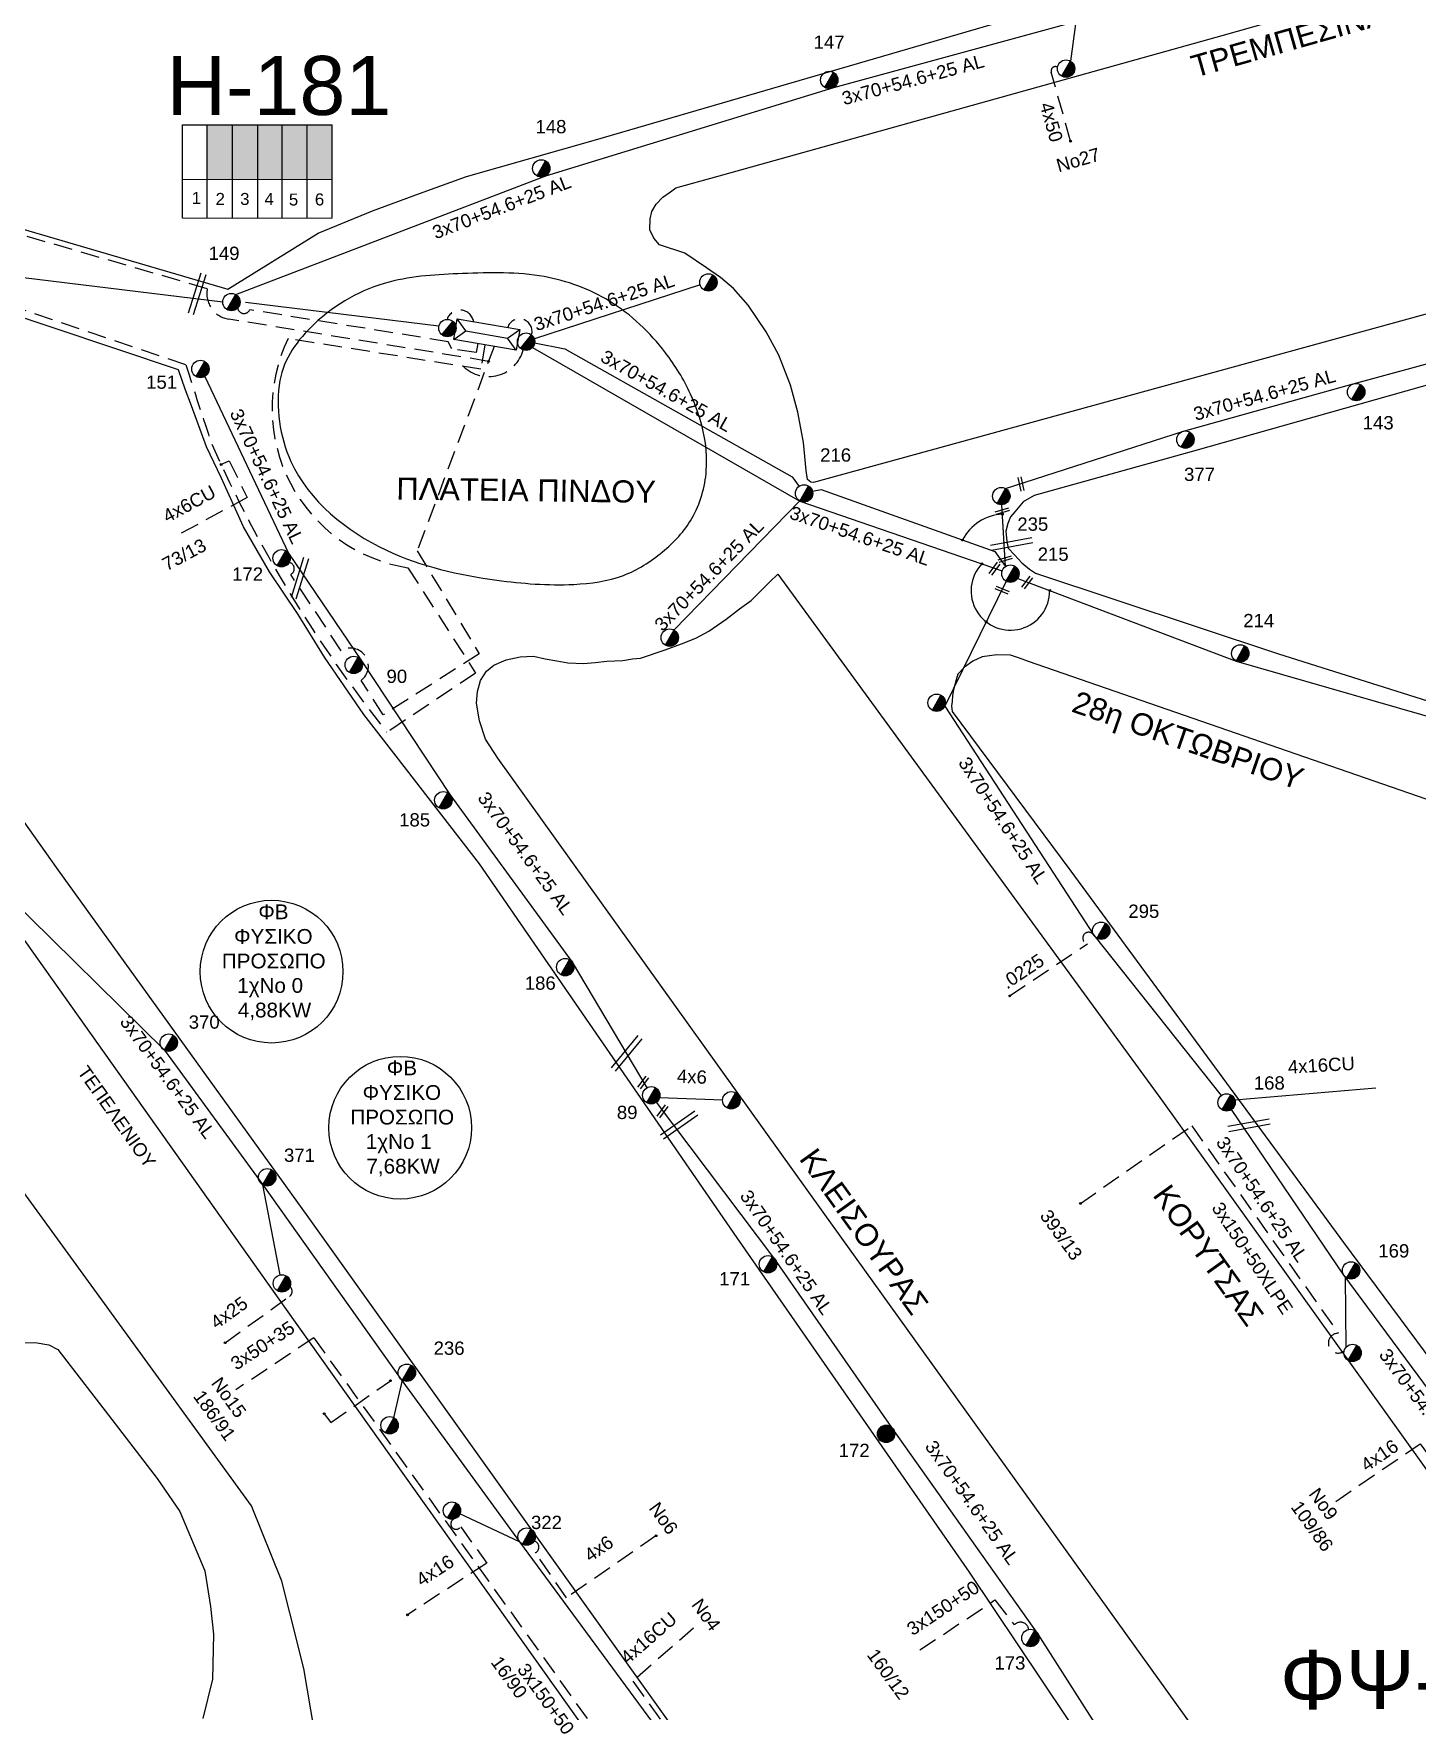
# Model space of a CAD drawing. Header units: millimetres. Extents: x 1421 to 11257, y 848 to 1896.
# Drawn here: x 9433.7 to 9621.2, y 1341.1 to 1568.5 of the extents above; entities that cross this region are included whole.
import ezdxf
from ezdxf.enums import TextEntityAlignment as Align

# ---------------------------------------------------------------- set-up
doc = ezdxf.new("R2010")
doc.units = ezdxf.units.MM
doc.linetypes.add('DASHED', pattern=[19.05, 12.7, -6.35])
for name, color, linetype, lineweight in [('.0225', 7, 'DASHED', 30), ('.15AL', 7, 'DASHED', 30), ('3x150+50 XLPE', 7, 'SYN_LINE', 30), ('3x70+54.6+25 AL', 7, 'SYN_LINE', 30), ('4x16', 7, 'Continuous', 30), ('4x16CU', 7, 'Continuous', 30), ('4x25', 7, 'Continuous', 30), ('4x50', 7, 'Continuous', 30), ('4x6', 7, 'SYN_LINE', 30), ('Pillar Υποσταθμού', 7, 'SYN_LINE', 30), ('Άγνωστα', 7, 'Continuous', 30), ('Καλώδια ΧΤ   3x150AL+50CU', 7, 'DASHED', 30)]:
    doc.layers.add(name, color=color, linetype=linetype, lineweight=lineweight)
for name, color, linetype in [('3x50+35CU', 7, 'Continuous'), ('TEXT ΚΑΛΩΔΙΩΝ', 7, 'Continuous'), ('Μηχανική τομή', 7, 'Continuous'), ('ΝΕΚΡΟ', 7, 'DASHED'), ('Στύλος Ξύλινος', 7, 'Continuous'), ('Στύλος Ξύλινος @ 1', 7, 'Continuous'), ('Στύλος ΦΜ', 7, 'Continuous'), ('Στύλος ΦΜ @ 1', 7, 'Continuous'), ('Συνδέσεις', 7, 'Continuous'), ('Τομή', 7, 'Continuous'), ('Υποσταθμός εναέριος 2 στύλων', 7, 'Continuous'), ('Υποσταθμός πόλεως', 7, 'Continuous'), ('Υπόβαθρο ΔΕΗ', 7, 'Continuous')]:
    doc.layers.add(name, color=color, linetype=linetype)
doc.styles.add('arial', font='ARIAL.TTF', dxfattribs={"height": 3})
doc.styles.get("Standard").update_dxf_attribs({"font": 'ARIAL.TTF', "height": 1.8})
doc.linetypes.add('SYN_LINE', pattern='A,0.5,-0.0001,["/\\/\\/\\/",Standard,S=0.1,R=0,X=0,Y=-0.05],-0.25', length=0.7501)

# ---------------------------------------------------------------- blocks, each defined once
blk = doc.blocks.new('ΥΠΑΡΧΩΝ ΤΣΙΜΕΝΤΕΝΙΟΣ ΣΤΥΛΟΣ')
at = {"layer": 'Στύλος ΦΜ'}
blk.add_hatch(color=7, dxfattribs=at).paths.add_polyline_path([(-1.29, -2.28, 0.574793), (2.62, 0, 0.268822), (1.3, 2.27)])
at = {"layer": 'Στύλος ΦΜ', "color": 7}
blk.add_line((-1.29, -2.28), (1.3, 2.27), dxfattribs=at)
blk.add_circle((0, 0), 2.62, dxfattribs=at)
at = {"layer": 'Στύλος ΦΜ', "flags": 4}
for tag, p in [('ΑΡΙΘΜΟΣ', (-4.68, 8.05)), ('ΤΥΠΟΣ', (-4.91, 3.03))]:
    blk.add_attdef(tag, p, '', height=4, dxfattribs=at)
blk = doc.blocks.new('ΥΠΑΡΧΩΝ ΞΥΛΙΝΟΣ ΣΤΥΛΟΣ')
at = {"layer": 'Στύλος Ξύλινος'}
h = blk.add_hatch(color=7, dxfattribs=at)
h.paths.add_polyline_path([(-2.62, 0, 0.270008), (-1.29, -2.28), (1.3, 2.27, 0.576266)])
h.paths.add_polyline_path([(-1.29, -2.28, 0.574793), (2.62, 0, 0.268822), (1.3, 2.27)])
at = {"layer": 'Στύλος Ξύλινος', "color": 7}
blk.add_line((-1.29, -2.28), (1.3, 2.27), dxfattribs=at)
blk.add_circle((0, 0), 2.62, dxfattribs=at)
at = {"layer": 'Στύλος Ξύλινος', "color": 1, "flags": 4}
for tag, p in [('ΑΡΙΘΜΟΣ', (-4.91, 8.6)), ('ΤΥΠΟΣ', (-4.85, 3.39))]:
    blk.add_attdef(tag, p, '', height=4, dxfattribs=at)
blk = doc.blocks.new('ΥΠΟΣΤΑΘΜΟΣ ΕΝΑΕΡΙΟΣ ΕΠΙ 2 ΣΤΥΛΩΝ')
at = {"layer": 'Υποσταθμός εναέριος 2 στύλων', "linetype": 'Continuous'}
for points in [[(-11.97, -2.11, 0.574793), (-8.45, -0.07, 0.268822), (-9.64, 1.98)], [(9.68, -2.15, 0.574793), (13.19, -0.1, 0.268822), (12.01, 1.95)]]:
    blk.add_hatch(color=256, dxfattribs=at).paths.add_polyline_path(points)
for p, q in [((-11.97, -2.11), (-9.64, 1.98)), ((9.68, -2.15), (12.01, 1.95))]:
    blk.add_line(p, q, dxfattribs=at)
for centre in [(-10.81, -0.07), (10.84, -0.1)]:
    blk.add_circle(centre, 2.36, dxfattribs=at)
at = {"layer": 'Υποσταθμός πόλεως', "linetype": 'Continuous', "ltscale": 40}
blk.add_lwpolyline([(-8.57, 2.82), (8.57, 2.82), (8.57, -2.82), (-8.57, -2.82)], close=True, dxfattribs=at)
for points in [[(-5.75, 0), (-8.57, 2.82)], [(-8.57, -2.82), (-5.75, 0)], [(-5.75, 0), (5.75, 0)], [(5.75, 0), (8.57, 2.82)], [(8.57, -2.82), (5.75, 0)]]:
    blk.add_lwpolyline(points, dxfattribs=at)
at = {"layer": 'Υποσταθμός εναέριος 2 στύλων', "ltscale": 40, "flags": 1}
for tag, p in [('ΜΕΤΑΣΧΗΜΑΤΙΣΜΟΣ', (14.09, 2.51)), ('ΙΣΧΥΣ', (14.07, -0.28)), ('ΑΡΙΘΜΟΣ', (14.19, -3))]:
    blk.add_attdef(tag, p, '', height=1.8, dxfattribs=at)
blk = doc.blocks.new('ΤΟΜΗ')
at = {"layer": 'Τομή', "ltscale": 40}
for p, q in [((11.33, -0.65), (-11.4, -0.65)), ((11.33, -3.42), (-11.4, -3.42))]:
    blk.add_line(p, q, dxfattribs=at)
blk = doc.blocks.new('_ΣΥΝΔΕΣΗ')
at = {"layer": 'Συνδέσεις', "linetype": 'SYN_LINE', "ltscale": 40}
blk.add_hatch(color=256, dxfattribs=at).paths.add_polyline_path([(0.5, -0.01, 1), (-0.5, -0.01, 1)])
at = {"layer": 'Συνδέσεις'}
blk.add_circle((0, -0.01), 0.5, dxfattribs=at)
blk = doc.blocks.new('ΜΗΧΑΝΙΚΗ ΤΟΜΗ')
at = {"layer": 'Μηχανική τομή', "ltscale": 40}
for p, q in [((-3.79, 1.21), (3.79, 1.21)), ((3.79, -0.34), (-3.79, -0.34))]:
    blk.add_line(p, q, dxfattribs=at)

msp = doc.modelspace()

# ---------------------------------------------------------------- hatches: boundary and pattern name
at = {"layer": 'Pillar Υποσταθμού', "linetype": 'Continuous', "lineweight": -3, "ltscale": 0.2}
h = msp.add_hatch(color=5, dxfattribs=at)
h.dxf.hatch_style = 1
h.paths.add_polyline_path([(9460.61, 1556.12), (9457.17, 1556.12), (9457.17, 1548.76), (9460.61, 1548.76)])
h = msp.add_hatch(color=27, dxfattribs=at)
h.dxf.hatch_style = 1
h.paths.add_polyline_path([(9464.05, 1556.12), (9460.61, 1556.12), (9460.61, 1548.76), (9464.05, 1548.75)])
h = msp.add_hatch(color=2, dxfattribs=at)
h.dxf.hatch_style = 1
h.paths.add_polyline_path([(9467.35, 1548.75), (9467.35, 1556.12), (9464.05, 1556.12), (9464.05, 1548.75)])
h = msp.add_hatch(color=151, dxfattribs=at)
h.dxf.hatch_style = 1
h.paths.add_polyline_path([(9470.73, 1548.75), (9470.73, 1556.12), (9467.44, 1556.12), (9467.44, 1548.75)])
h = msp.add_hatch(color=6, dxfattribs=at)
h.dxf.hatch_style = 1
h.paths.add_polyline_path([(9474.13, 1548.74), (9474.13, 1556.11), (9470.83, 1556.12), (9470.83, 1548.75)])

# ---------------------------------------------------------------- linework, layer by layer
at = {"layer": '.0225', "color": 5, "linetype": 'DASHED', "lineweight": -3, "ltscale": 0.2}
msp.add_lwpolyline([(9565.92, 1438.1), (9576.46, 1445.16, -1.547373), (9577.31, 1446.33, 24.231019)], format="xyb", dxfattribs=at)
at = {"layer": '.15AL', "color": 85, "linetype": 'DASHED', "lineweight": -3, "ltscale": 0.2}
msp.add_lwpolyline([(9514.86, 1345.25), (9522.89, 1334.15)], dxfattribs=at)
at = {"lineweight": -3, "ltscale": 0.2}
for centre in [(9465.92, 1441.39), (9483.34, 1420.24)]:
    msp.add_circle(centre, 9.67, dxfattribs=at)
at = {"layer": '3x150+50 XLPE', "color": 2, "linetype": 'DASHED', "lineweight": -3, "ltscale": 0.2}
msp.add_lwpolyline([(9493.84, 1526.5), (9493.63, 1525.27), (9490.33, 1525.78), (9489.86, 1526.75), (9462.97, 1531.07, -0.74175), (9461.32, 1531.31, 213.92693)], format="xyb", dxfattribs=at)
at = {"layer": '3x150+50 XLPE', "color": 151, "linetype": 'DASHED', "lineweight": -3, "ltscale": 0.2}
msp.add_lwpolyline([(9496.08, 1526.12), (9485.64, 1498.42), (9494.06, 1484.45), (9481.05, 1476.19), (9478.07, 1480.86, 0.947522), (9475.36, 1484.88), (9468.51, 1495.21, 0.714322), (9468.3, 1496.85, 29.453259)], format="xyb", dxfattribs=at)
at = {"layer": '3x150+50 XLPE', "color": 27, "linetype": 'DASHED', "lineweight": -3, "ltscale": 0.2}
msp.add_lwpolyline([(9491.92, 1523.39, 0.573837), (9500.01, 1525.65, -2.490439)], format="xyb", dxfattribs=at)
msp.add_lwpolyline([(9459.06, 1510.1), (9460.18, 1510.61), (9462.61, 1505.63)], dxfattribs=at)
at = {"layer": '3x150+50 XLPE', "color": 206, "linetype": 'DASHED', "lineweight": -3, "ltscale": 0.2}
msp.add_lwpolyline([(9575.5, 1409.99), (9590.6, 1420.51), (9610.46, 1392.39, 1.379283), (9611.22, 1389.96, 2.557748)], format="xyb", dxfattribs=at)
at = {"layer": '3x150+50 XLPE', "color": 85, "linetype": 'DASHED', "lineweight": -3, "ltscale": 0.2}
msp.add_lwpolyline([(9471.65, 1391.76), (9516.36, 1329.5), (9522.4, 1333.97, -0.855025), (9523.73, 1332.66, -1.538523)], format="xyb", dxfattribs=at)
at = {"layer": '3x150+50 XLPE', "color": 1, "linetype": 'DASHED', "lineweight": -3, "ltscale": 0.2}
for points in [[(9490.63, 1367.22, 1.354734), (9491.54, 1366.17), (9495.06, 1361.25), (9484.35, 1354.23)], [(9505.89, 1356.56), (9501.63, 1362.64, 0.709388), (9501.5, 1364.24)], [(9553.77, 1349.48), (9563.92, 1356.25), (9566.54, 1352.86, -0.645295), (9568.5, 1352.25, 46.920392)]]:
    msp.add_lwpolyline(points, format="xyb", dxfattribs=at)
at = {"layer": '3x50+35CU', "color": 85, "linetype": 'DASHED', "lineweight": -3, "ltscale": 0.2}
msp.add_lwpolyline([(9471.65, 1391.76), (9461.07, 1384.74)], dxfattribs=at)
at = {"layer": '3x70+54.6+25 AL', "color": 2, "linetype": 'SYN_LINE', "lineweight": -3, "ltscale": 15}
msp.add_lwpolyline([(9461.06, 1533.14), (9503.07, 1549.21), (9542.09, 1561.21), (9574.88, 1570.13), (9610.32, 1580.53), (9643.44, 1584.86), (9686.27, 1596.22)], dxfattribs=at)
at = {"layer": '3x70+54.6+25 AL', "color": 2, "linetype": 'SYN_LINE', "lineweight": -3, "ltscale": 5}
msp.add_lwpolyline([(9574.88, 1570.13), (9574.15, 1564.77)], dxfattribs=at)
at = {"layer": '3x70+54.6+25 AL', "color": 27, "linetype": 'SYN_LINE', "lineweight": -3, "ltscale": 15}
for points in [[(9356.83, 1557.72), (9394.62, 1546.47), (9424.48, 1536.39), (9459.29, 1532.15)], [(9565.37, 1506.85), (9589.49, 1514.63), (9612.46, 1521.04), (9641.04, 1528.83), (9672.28, 1537.51), (9703.11, 1546.84), (9745.04, 1558.39)], [(9501.56, 1526.59), (9505.65, 1525.77), (9536.43, 1508.45), (9537.38, 1507.14)], [(9539.2, 1506.51), (9540.4, 1506.72), (9563.89, 1498.32), (9565.35, 1496.27)]]:
    msp.add_lwpolyline(points, dxfattribs=at)
at = {"layer": '3x70+54.6+25 AL', "color": 5, "linetype": 'SYN_LINE', "lineweight": -3, "ltscale": 15}
for points in [[(9523.98, 1534.45), (9501.52, 1527.12)], [(9501.28, 1525.98), (9537.49, 1505.16), (9564.92, 1495.7)], [(9520.44, 1487.67), (9537.48, 1505.17)], [(9565.45, 1494.29), (9557.12, 1477.38), (9577.31, 1446.33), (9594.58, 1424.59)], [(9567.02, 1494.68), (9596.59, 1483.48), (9628, 1474.44)]]:
    msp.add_lwpolyline(points, dxfattribs=at)
at = {"layer": '3x70+54.6+25 AL', "color": 6, "lineweight": -3, "ltscale": 15}
msp.add_lwpolyline([(9488.58, 1528.84), (9462.4, 1532.07)], dxfattribs=at)
at = {"layer": '3x70+54.6+25 AL', "color": 151, "linetype": 'SYN_LINE', "lineweight": -3, "ltscale": 15}
msp.add_lwpolyline([(9456.86, 1522.03), (9468.23, 1498.09), (9478.08, 1483.52), (9490.06, 1465.41), (9506.66, 1442.67), (9516.76, 1425.65)], dxfattribs=at)
at = {"layer": '3x70+54.6+25 AL', "color": 27, "linetype": 'SYN_LINE', "lineweight": -3, "ltscale": 10}
msp.add_lwpolyline([(9565.35, 1496.27), (9564.86, 1504.65)], dxfattribs=at)
at = {"layer": '3x70+54.6+25 AL', "color": 1, "lineweight": -3, "ltscale": 15}
for points in [[(9430.15, 1451.71), (9451.41, 1430.75), (9464.74, 1412.5), (9483.34, 1386.29), (9499.53, 1364.15), (9522.83, 1332.45)], [(9467.09, 1400.31), (9464.74, 1412.5)]]:
    msp.add_lwpolyline(points, dxfattribs=at)
at = {"layer": '3x70+54.6+25 AL', "color": 1, "linetype": 'SYN_LINE', "lineweight": -3, "ltscale": 15}
msp.add_lwpolyline([(9579.42, 1336.52), (9569.79, 1351.63), (9550.29, 1379.15), (9534.12, 1402.45), (9518.07, 1423.7)], dxfattribs=at)
at = {"layer": '3x70+54.6+25 AL', "color": 206, "linetype": 'SYN_LINE', "lineweight": -3, "ltscale": 15}
msp.add_lwpolyline([(9658.67, 1325.71), (9652.55, 1344.28), (9632.22, 1371.92), (9611.11, 1400.42), (9595.98, 1422.69)], dxfattribs=at)
at = {"layer": '3x70+54.6+25 AL', "color": 206, "linetype": 'SYN_LINE', "lineweight": -3, "ltscale": 9}
msp.add_lwpolyline([(9611.4, 1400.02), (9611.46, 1390.47)], dxfattribs=at)
at = {"layer": '3x70+54.6+25 AL', "color": 1, "linetype": 'SYN_LINE', "lineweight": -3, "ltscale": 5}
msp.add_lwpolyline([(9482.5, 1380.94), (9483.66, 1386.02)], dxfattribs=at)
at = {"layer": '3x70+54.6+25 AL', "color": 1, "linetype": 'SYN_LINE', "lineweight": -3, "ltscale": 8}
msp.add_lwpolyline([(9499.53, 1364.15), (9491.44, 1367.91)], dxfattribs=at)
at = {"layer": '3x70+54.6+25 AL', "color": 6, "linetype": 'DASHED', "lineweight": -3, "ltscale": 0.2}
msp.add_arc((9491.45, 1529.17), 1.86, 8.6517, 161.0753, dxfattribs=at)
at = {"layer": '3x70+54.6+25 AL', "color": 5, "linetype": 'DASHED', "lineweight": -3, "ltscale": 0.2}
msp.add_arc((9499.51, 1528.14), 1.7, 344.0876, 161.8199, dxfattribs=at)
at = {"layer": '4x16', "color": 27, "linetype": 'DASHED', "lineweight": -3, "ltscale": 0.2}
msp.add_lwpolyline([(9462.61, 1505.63), (9452.77, 1500.29)], dxfattribs=at)
at = {"layer": '4x16', "color": 5, "linetype": 'SYN_LINE', "lineweight": -3, "ltscale": 15}
msp.add_lwpolyline([(9596.43, 1424.04), (9615.53, 1425.64)], dxfattribs=at)
at = {"layer": '4x16', "color": 206, "linetype": 'DASHED', "lineweight": -3, "ltscale": 0.2}
msp.add_lwpolyline([(9610.11, 1369.61), (9621.53, 1377.43), (9624.26, 1373.62, -1.243597), (9625.71, 1372.87, 6.484801)], format="xyb", dxfattribs=at)
at = {"layer": '4x16CU', "color": 85, "linetype": 'DASHED', "lineweight": -3, "ltscale": 0.2}
msp.add_lwpolyline([(9523.09, 1352.44), (9514.86, 1345.25)], dxfattribs=at)
at = {"layer": '4x25', "color": 1, "linetype": 'DASHED', "lineweight": -3, "ltscale": 0.2}
msp.add_lwpolyline([(9459.61, 1391.11), (9468.34, 1397.38, 0.484021), (9468.41, 1398.72, 2.195292)], format="xyb", dxfattribs=at)
at = {"layer": '4x50', "color": 2, "linetype": 'DASHED', "lineweight": -3, "ltscale": 0.2}
msp.add_lwpolyline([(9574.18, 1553.91), (9571.55, 1563.27, -0.66191), (9572.4, 1563.96, 0.251754)], format="xyb", dxfattribs=at)
at = {"layer": '4x6', "color": 151, "linetype": 'SYN_LINE', "lineweight": -3, "ltscale": 11}
msp.add_lwpolyline([(9518.49, 1424.32), (9527.04, 1424)], dxfattribs=at)
at = {"layer": '4x6', "color": 1, "linetype": 'DASHED', "lineweight": -3, "ltscale": 0.2}
msp.add_lwpolyline([(9518, 1364.95), (9505.89, 1356.56)], dxfattribs=at)
at = {"layer": 'Pillar Υποσταθμού', "linetype": 'Continuous', "lineweight": -3, "ltscale": 40}
for points in [[(9453.84, 1543.48), (9453.84, 1556.12), (9474.13, 1556.12)], [(9457.17, 1543.48), (9457.17, 1556.12)], [(9460.61, 1543.47), (9460.61, 1556.12)], [(9464.05, 1543.47), (9464.05, 1556.12)], [(9467.35, 1543.47), (9467.35, 1556.12)], [(9470.73, 1543.46), (9470.73, 1556.12)], [(9474.13, 1543.58), (9474.13, 1556.12)], [(9453.84, 1548.76), (9474.13, 1548.74)], [(9474.13, 1543.45), (9474.13, 1543.45), (9453.84, 1543.48)]]:
    msp.add_lwpolyline(points, dxfattribs=at)
at = {"layer": 'Καλώδια ΧΤ   3x150AL+50CU', "color": 151, "linetype": 'DASHED', "lineweight": -3, "ltscale": 0.2}
msp.add_lwpolyline([(9495.31, 1524.09), (9460.11, 1529.8, -0.420448), (9457.2, 1533.93), (9389.65, 1553.53), (9387.75, 1554.82), (9384.59, 1554.46), (9381.33, 1558.36)], format="xyb", dxfattribs=at)
at = {"layer": 'Καλώδια ΧΤ   3x150AL+50CU', "color": 27, "linetype": 'DASHED', "lineweight": -3, "ltscale": 0.2}
msp.add_lwpolyline([(9494.83, 1526.33), (9494.26, 1523.02), (9468.16, 1527.17, 0.503099), (9484.4, 1496.12), (9493.56, 1481.84), (9481.54, 1473.82, -0.063339), (9457.8, 1512.88, -0.005928), (9454.31, 1523.63), (9384.26, 1547.2, 0.933719), (9379.92, 1534.33), (9374.32, 1530.22), (9370.82, 1534.92, -0.734904), (9367.73, 1539.6), (9366.7, 1541.02), (9365.31, 1543)], format="xyb", dxfattribs=at)
at = {"layer": 'ΝΕΚΡΟ', "linetype": 'DASHED', "lineweight": -3, "ltscale": 0.2}
msp.add_lwpolyline([(9473.04, 1381.49), (9473.96, 1380.29), (9482.01, 1385.96)], dxfattribs=at)
at = {"layer": 'Υπόβαθρο ΔΕΗ', "lineweight": -3, "ltscale": 0.1}
for points in [[(9660.79, 1541.06), (9539.36, 1507.69), (9538.97, 1507.7), (9538.53, 1508.06), (9538.36, 1509.3), (9538.01, 1513.11), (9537.2, 1517.21), (9536.22, 1520.85), (9534.66, 1524.91), (9532.94, 1528.11), (9530.5, 1531.7), (9528.49, 1533.94), (9526.76, 1535.47), (9524.85, 1536.76), (9521.93, 1538.73), (9518.48, 1539.89), (9517.73, 1540.79), (9517.17, 1541.9), (9517.22, 1543.41), (9517.45, 1544.4), (9518.02, 1545.38), (9518.91, 1546.34), (9519.96, 1547.08), (9520.7, 1547.59), (9526.26, 1549.12), (9594.71, 1568.22), (9732.44, 1607.24)], [(9399.99, 1551.45), (9459.99, 1533.89), (9472.21, 1541.47), (9479.61, 1544.48), (9485.98, 1546.85), (9492.33, 1549.13), (9509.81, 1554.11), (9679.07, 1603.47)], [(9471.7, 1338.72), (9470.27, 1346.97), (9468.37, 1354.51), (9467.29, 1358.82), (9463.19, 1369.01), (9428.84, 1416.24), (9384.98, 1438.68), (9301.53, 1553.24), (9299.03, 1556.68), (9297.57, 1560.56), (9296.99, 1563.2), (9297.49, 1565.66), (9298.18, 1567.54), (9300.06, 1569.34), (9302.09, 1570.55), (9304.18, 1571.53), (9306.69, 1571.79), (9310.86, 1571.53), (9333.29, 1564.17), (9354.17, 1556.92), (9400.9, 1490.03), (9467.9, 1395.59), (9515.52, 1328.62)], [(9720.13, 1548.48), (9590.84, 1511.92), (9569.25, 1505.89), (9567.77, 1505.03), (9566.63, 1503.7), (9566.03, 1503), (9565.68, 1502.13), (9565.38, 1501.07), (9565.54, 1499.68), (9565.73, 1498.76), (9566.56, 1497.89), (9567.57, 1496.8), (9568.61, 1495.91), (9569.43, 1495.39), (9602.33, 1484.44), (9629.27, 1475.96)], [(9583.49, 1325.67), (9560.46, 1360.02), (9528.99, 1405.32), (9494.09, 1455.98), (9484.21, 1468.76), (9478.43, 1476.23), (9473.1, 1484.02), (9469.5, 1489.8), (9465.64, 1495.56), (9462.11, 1501.65), (9459.09, 1508.33), (9457.12, 1512.49), (9455.08, 1518.04), (9454.22, 1520.3), (9453.3, 1522.95), (9385.21, 1545.76), (9383.54, 1546.3)], [(9377.47, 1539.23), (9377.97, 1538.26), (9380.08, 1535.41), (9393.68, 1516.21), (9436.96, 1455.19), (9470.83, 1408.18), (9531.31, 1323.54)], [(9615.75, 1304.22), (9540.65, 1408.78), (9496.55, 1470.33), (9494.92, 1472.89), (9494.09, 1475.38), (9493.68, 1477.79), (9493.8, 1479.36), (9494.24, 1480.84), (9495.04, 1482.11), (9496.02, 1482.91), (9497.68, 1483.62), (9499.6, 1484.03), (9501.39, 1484.16), (9502.98, 1483.8), (9504.56, 1483.51), (9506.07, 1483.23), (9508.19, 1483.14), (9509.76, 1483.3), (9511.36, 1483.47), (9513.49, 1483.55), (9514.84, 1483.76), (9515.91, 1483.87), (9519.25, 1484.99), (9521.46, 1485.8), (9523.4, 1486.57), (9525.15, 1487.51), (9527.51, 1489.15), (9529.3, 1490.56), (9530.91, 1491.69), (9532.11, 1492.88), (9533.37, 1494.17), (9534.52, 1495.26), (9586.61, 1423.84), (9651.6, 1333.11)], [(9625.88, 1463.53), (9568.48, 1483.4), (9567.25, 1483.85), (9566.05, 1484.28), (9564.17, 1484.3), (9562.21, 1484.05), (9560.91, 1483.48), (9559.79, 1482.67), (9558.91, 1481.71), (9558.68, 1480.92), (9558.3, 1479.58), (9558.16, 1478.8), (9558.11, 1477.98), (9558.03, 1477.42), (9558.14, 1476.64), (9574.19, 1454.99), (9611.15, 1404.67), (9650.57, 1351.57)], [(9398.07, 1334.9), (9400.6, 1347.39), (9401.31, 1355.34), (9402.02, 1369.85), (9430.79, 1390.49), (9432.01, 1391.11), (9433.9, 1391.13), (9435.74, 1390.82), (9436.95, 1390.19), (9443.81, 1381.3), (9450.42, 1372.73), (9453.49, 1368.25), (9456.86, 1360.22), (9457.65, 1355.37), (9458.06, 1351.6), (9457.91, 1345.51), (9456.59, 1340.18)]]:
    msp.add_lwpolyline(points, dxfattribs=at)
at = {"layer": 'Υπόβαθρο ΔΕΗ', "lineweight": -3}
for centre, radius, start, end in [((9565.23, 1497.03), 6.36, 92.6896, 153.3857), ((9566.02, 1492.99), 5.33, 136.5445, 0.5231)]:
    msp.add_arc(centre, radius, start, end, dxfattribs=at)
at = {"layer": 'Υπόβαθρο ΔΕΗ', "lineweight": -3, "ltscale": 0.1, "start_tangent": (0.168595, 0.985685), "end_tangent": (0.168595, 0.985685)}
msp.add_spline([(9467.05, 1521.51), (9471.69, 1529.14), (9481.86, 1534.83), (9491.79, 1535.98), (9502.85, 1535.57), (9511.71, 1532.24), (9519.28, 1525.26), (9522.69, 1519.65), (9524.82, 1509.31), (9522.87, 1502.81), (9518.88, 1498.26), (9513.6, 1495.09), (9506.85, 1493.87), (9496.44, 1494.44), (9481.47, 1498.5), (9468.54, 1510.53), (9467.05, 1521.51)], degree=3, dxfattribs=at)

# ---------------------------------------------------------------- block references
at = {"layer": 'Μηχανική τομή', "lineweight": -3}
for p, xscale, yscale, zscale, rotation in [((9567.57, 1507.51), 0.2499999999999679, 0.2499999999999679, 0.2499999999999679, 102.3364880585963), ((9564.97, 1503.69), 0.2499999999999678, 0.2499999999999678, 0.2499999999999678, 17.1302935567049), ((9563.95, 1495.92), 0.2499999999999679, 0.2499999999999679, 0.2499999999999679, 53.13533115507395), ((9565.35, 1497.18), 0.2499999999999679, 0.2499999999999679, 0.2499999999999679, 17.1302935567049), ((9568.38, 1494.05), 0.2499999999999679, 0.2499999999999679, 0.2499999999999679, 53.13533115507395), ((9564.88, 1492.98), 0.2499999999999678, 0.2499999999999678, 0.2499999999999678, 338.6310265394717), ((9516.35, 1426.3), 0.2499999999999679, 0.2499999999999679, 0.2499999999999679, 53.13533115507395), ((9518.98, 1422.39), 0.2499999999999679, 0.2499999999999679, 0.2499999999999679, 53.13533115507395)]:
    msp.add_blockref('ΜΗΧΑΝΙΚΗ ΤΟΜΗ', p, dxfattribs=dict(at, xscale=xscale, yscale=yscale, zscale=zscale, rotation=rotation))
at = {"layer": 'Στύλος Ξύλινος @ 1', "lineweight": -3, "ltscale": 40}
ref = msp.add_blockref('ΥΠΑΡΧΩΝ ΞΥΛΙΝΟΣ ΣΤΥΛΟΣ', (9549.18, 1378.76), dxfattribs=dict(at, xscale=0.4499999999998181, yscale=0.4499999999998181, zscale=0.4499999999998181))
ref.add_attrib('ΑΡΙΘΜΟΣ', '172', (9542.76, 1375.62), dxfattribs={"layer": 'Στύλος Ξύλινος', "height": 1.8, "flags": 4})
at = {"layer": 'Στύλος ΦΜ @ 1', "color": 1, "lineweight": -3, "ltscale": 40}
ref = msp.add_blockref('ΥΠΑΡΧΩΝ ΤΣΙΜΕΝΤΕΝΙΟΣ ΣΤΥΛΟΣ', (9541.48, 1562.21), dxfattribs=dict(at, xscale=0.4499999999998181, yscale=0.4499999999998181, zscale=0.4499999999998181))
ref.add_attrib('ΑΡΙΘΜΟΣ', '147', (9539.36, 1566.44), dxfattribs={"layer": 'Στύλος ΦΜ', "height": 1.8, "flags": 4})
at = {"layer": 'Στύλος ΦΜ @ 1', "color": 1, "lineweight": -3, "ltscale": 40, "xscale": 0.4499999999998181, "yscale": 0.4499999999998181, "zscale": 0.4499999999998181}
for p in [(9573.56, 1563.75), (9525.11, 1534.79), (9519.86, 1486.65), (9556.03, 1477.83), (9528.21, 1423.96), (9467.31, 1399.15), (9612.38, 1389.73), (9481.91, 1379.92), (9490.35, 1368.36)]:
    msp.add_blockref('ΥΠΑΡΧΩΝ ΤΣΙΜΕΝΤΕΝΙΟΣ ΣΤΥΛΟΣ', p, dxfattribs=at)
at = {"layer": 'Στύλος ΦΜ @ 1', "color": 1, "lineweight": -3, "ltscale": 40}
ref = msp.add_blockref('ΥΠΑΡΧΩΝ ΤΣΙΜΕΝΤΕΝΙΟΣ ΣΤΥΛΟΣ', (9502.46, 1550.23), dxfattribs=dict(at, xscale=0.4499999999998181, yscale=0.4499999999998181, zscale=0.4499999999998181))
ref.add_attrib('ΑΡΙΘΜΟΣ', '148', (9501.67, 1554.99), dxfattribs={"layer": 'Στύλος ΦΜ', "height": 1.8, "flags": 4})
ref = msp.add_blockref('ΥΠΑΡΧΩΝ ΤΣΙΜΕΝΤΕΝΙΟΣ ΣΤΥΛΟΣ', (9460.47, 1532.12), dxfattribs=dict(at, xscale=0.4499999999998181, yscale=0.4499999999998181, zscale=0.4499999999998181))
ref.add_attrib('ΑΡΙΘΜΟΣ', '149', (9457.38, 1537.83), dxfattribs={"layer": 'Στύλος ΦΜ', "height": 1.8, "flags": 4})
ref = msp.add_blockref('ΥΠΑΡΧΩΝ ΤΣΙΜΕΝΤΕΝΙΟΣ ΣΤΥΛΟΣ', (9456.28, 1523.05), dxfattribs=dict(at, xscale=0.4499999999998181, yscale=0.4499999999998181, zscale=0.4499999999998181))
ref.add_attrib('ΑΡΙΘΜΟΣ', '151', (9448.92, 1520.37), dxfattribs={"layer": 'Στύλος ΦΜ', "height": 1.8, "flags": 4})
ref = msp.add_blockref('ΥΠΑΡΧΩΝ ΤΣΙΜΕΝΤΕΝΙΟΣ ΣΤΥΛΟΣ', (9612.87, 1519.93), dxfattribs=dict(at, xscale=0.4499999999998181, yscale=0.4499999999998181, zscale=0.4499999999998181))
ref.add_attrib('ΑΡΙΘΜΟΣ', '143', (9613.76, 1514.87), dxfattribs={"layer": 'Στύλος ΦΜ', "height": 1.8, "flags": 4})
ref = msp.add_blockref('ΥΠΑΡΧΩΝ ΤΣΙΜΕΝΤΕΝΙΟΣ ΣΤΥΛΟΣ', (9589.74, 1513.48), dxfattribs=dict(at, xscale=0.4499999999998181, yscale=0.4499999999998181, zscale=0.4499999999998181))
ref.add_attrib('ΑΡΙΘΜΟΣ', '377', (9589.55, 1507.88), dxfattribs={"layer": 'Στύλος ΦΜ', "height": 1.8, "flags": 4})
ref = msp.add_blockref('ΥΠΑΡΧΩΝ ΤΣΙΜΕΝΤΕΝΙΟΣ ΣΤΥΛΟΣ', (9538.07, 1506.19), dxfattribs=dict(at, xscale=0.4499999999998181, yscale=0.4499999999998181, zscale=0.4499999999998181))
ref.add_attrib('ΑΡΙΘΜΟΣ', '216', (9540.24, 1510.5), dxfattribs={"layer": 'Στύλος ΦΜ', "height": 1.8, "flags": 4})
ref = msp.add_blockref('ΥΠΑΡΧΩΝ ΤΣΙΜΕΝΤΕΝΙΟΣ ΣΤΥΛΟΣ', (9564.79, 1505.83), dxfattribs=dict(at, xscale=0.4499999999998181, yscale=0.4499999999998181, zscale=0.4499999999998181))
ref.add_attrib('ΑΡΙΘΜΟΣ', '235', (9566.96, 1501.13), dxfattribs={"layer": 'Στύλος ΦΜ', "height": 1.8, "flags": 4})
ref = msp.add_blockref('ΥΠΑΡΧΩΝ ΤΣΙΜΕΝΤΕΝΙΟΣ ΣΤΥΛΟΣ', (9467.27, 1497.41), dxfattribs=dict(at, xscale=0.4499999999998181, yscale=0.4499999999998181, zscale=0.4499999999998181))
ref.add_attrib('ΑΡΙΘΜΟΣ', '172', (9460.57, 1494.36), dxfattribs={"layer": 'Στύλος ΦΜ', "height": 1.8, "flags": 4})
ref = msp.add_blockref('ΥΠΑΡΧΩΝ ΤΣΙΜΕΝΤΕΝΙΟΣ ΣΤΥΛΟΣ', (9566.03, 1495.32), dxfattribs=dict(at, xscale=0.4499999999998181, yscale=0.4499999999998181, zscale=0.4499999999998181))
ref.add_attrib('ΑΡΙΘΜΟΣ', '215', (9569.72, 1497.06), dxfattribs={"layer": 'Στύλος ΦΜ', "height": 1.8, "flags": 4})
ref = msp.add_blockref('ΥΠΑΡΧΩΝ ΤΣΙΜΕΝΤΕΝΙΟΣ ΣΤΥΛΟΣ', (9597.17, 1484.51), dxfattribs=dict(at, xscale=0.4499999999998181, yscale=0.4499999999998181, zscale=0.4499999999998181))
ref.add_attrib('ΑΡΙΘΜΟΣ', '214', (9597.57, 1488.06), dxfattribs={"layer": 'Στύλος ΦΜ', "height": 1.8, "flags": 4})
ref = msp.add_blockref('ΥΠΑΡΧΩΝ ΤΣΙΜΕΝΤΕΝΙΟΣ ΣΤΥΛΟΣ', (9477.05, 1482.95), dxfattribs=dict(at, xscale=0.4499999999998181, yscale=0.4499999999998181, zscale=0.4499999999998181))
ref.add_attrib('ΑΡΙΘΜΟΣ', '90', (9481.49, 1480.51), dxfattribs={"layer": 'Στύλος ΦΜ', "height": 1.8, "flags": 4})
ref = msp.add_blockref('ΥΠΑΡΧΩΝ ΤΣΙΜΕΝΤΕΝΙΟΣ ΣΤΥΛΟΣ', (9489.19, 1464.62), dxfattribs=dict(at, xscale=0.4499999999998181, yscale=0.4499999999998181, zscale=0.4499999999998181))
ref.add_attrib('ΑΡΙΘΜΟΣ', '185', (9483.2, 1461.06), dxfattribs={"layer": 'Στύλος ΦΜ', "height": 1.8, "flags": 4})
ref = msp.add_blockref('ΥΠΑΡΧΩΝ ΤΣΙΜΕΝΤΕΝΙΟΣ ΣΤΥΛΟΣ', (9578.32, 1446.93), dxfattribs=dict(at, xscale=0.4499999999998181, yscale=0.4499999999998181, zscale=0.4499999999998181))
ref.add_attrib('ΑΡΙΘΜΟΣ', '295', (9582, 1448.68), dxfattribs={"layer": 'Στύλος ΦΜ', "height": 1.8, "flags": 4})
ref = msp.add_blockref('ΥΠΑΡΧΩΝ ΤΣΙΜΕΝΤΕΝΙΟΣ ΣΤΥΛΟΣ', (9505.7, 1442), dxfattribs=dict(at, xscale=0.4499999999998181, yscale=0.4499999999998181, zscale=0.4499999999998181))
ref.add_attrib('ΑΡΙΘΜΟΣ', '186', (9500.22, 1438.94), dxfattribs={"layer": 'Στύλος ΦΜ', "height": 1.8, "flags": 4})
ref = msp.add_blockref('ΥΠΑΡΧΩΝ ΤΣΙΜΕΝΤΕΝΙΟΣ ΣΤΥΛΟΣ', (9451.99, 1431.77), dxfattribs=dict(at, xscale=0.4499999999998181, yscale=0.4499999999998181, zscale=0.4499999999998181))
ref.add_attrib('ΑΡΙΘΜΟΣ', '370', (9454.69, 1433.66), dxfattribs={"layer": 'Στύλος ΦΜ', "height": 1.8, "flags": 4})
ref = msp.add_blockref('ΥΠΑΡΧΩΝ ΤΣΙΜΕΝΤΕΝΙΟΣ ΣΤΥΛΟΣ', (9517.36, 1424.64), dxfattribs=dict(at, xscale=0.4499999999998181, yscale=0.4499999999998181, zscale=0.4499999999998181))
ref.add_attrib('ΑΡΙΘΜΟΣ', '89', (9512.7, 1421.42), dxfattribs={"layer": 'Στύλος ΦΜ', "height": 1.8, "flags": 4})
ref = msp.add_blockref('ΥΠΑΡΧΩΝ ΤΣΙΜΕΝΤΕΝΙΟΣ ΣΤΥΛΟΣ', (9595.31, 1423.67), dxfattribs=dict(at, xscale=0.4499999999998181, yscale=0.4499999999998181, zscale=0.4499999999998181))
ref.add_attrib('ΑΡΙΘΜΟΣ', '168', (9599, 1425.41), dxfattribs={"layer": 'Στύλος ΦΜ', "height": 1.8, "flags": 4})
ref = msp.add_blockref('ΥΠΑΡΧΩΝ ΤΣΙΜΕΝΤΕΝΙΟΣ ΣΤΥΛΟΣ', (9465.32, 1413.52), dxfattribs=dict(at, xscale=0.4499999999998181, yscale=0.4499999999998181, zscale=0.4499999999998181))
ref.add_attrib('ΑΡΙΘΜΟΣ', '371', (9467.6, 1415.62), dxfattribs={"layer": 'Στύλος ΦΜ', "height": 1.8, "flags": 4})
ref = msp.add_blockref('ΥΠΑΡΧΩΝ ΤΣΙΜΕΝΤΕΝΙΟΣ ΣΤΥΛΟΣ', (9533.18, 1401.74), dxfattribs=dict(at, xscale=0.4499999999998181, yscale=0.4499999999998181, zscale=0.4499999999998181))
ref.add_attrib('ΑΡΙΘΜΟΣ', '171', (9526.56, 1398.87), dxfattribs={"layer": 'Στύλος ΦΜ', "height": 1.8, "flags": 4})
ref = msp.add_blockref('ΥΠΑΡΧΩΝ ΤΣΙΜΕΝΤΕΝΙΟΣ ΣΤΥΛΟΣ', (9612.18, 1400.91), dxfattribs=dict(at, xscale=0.4499999999998181, yscale=0.4499999999998181, zscale=0.4499999999998181))
ref.add_attrib('ΑΡΙΘΜΟΣ', '169', (9615.87, 1402.66), dxfattribs={"layer": 'Στύλος ΦΜ', "height": 1.8, "flags": 4})
ref = msp.add_blockref('ΥΠΑΡΧΩΝ ΤΣΙΜΕΝΤΕΝΙΟΣ ΣΤΥΛΟΣ', (9484.24, 1387.04), dxfattribs=dict(at, xscale=0.4499999999998181, yscale=0.4499999999998181, zscale=0.4499999999998181))
ref.add_attrib('ΑΡΙΘΜΟΣ', '236', (9487.87, 1389.47), dxfattribs={"layer": 'Στύλος ΦΜ', "height": 1.8, "flags": 4})
ref = msp.add_blockref('ΥΠΑΡΧΩΝ ΤΣΙΜΕΝΤΕΝΙΟΣ ΣΤΥΛΟΣ', (9500.48, 1364.84), dxfattribs=dict(at, xscale=0.4499999999998181, yscale=0.4499999999998181, zscale=0.4499999999998181))
ref.add_attrib('ΑΡΙΘΜΟΣ', '322', (9501.07, 1365.86), dxfattribs={"layer": 'Στύλος ΦΜ', "height": 1.8, "flags": 4})
ref = msp.add_blockref('ΥΠΑΡΧΩΝ ΤΣΙΜΕΝΤΕΝΙΟΣ ΣΤΥΛΟΣ', (9568.74, 1351.1), dxfattribs=dict(at, xscale=0.4499999999998181, yscale=0.4499999999998181, zscale=0.4499999999998181))
ref.add_attrib('ΑΡΙΘΜΟΣ', '173', (9563.86, 1346.82), dxfattribs={"layer": 'Στύλος ΦΜ', "height": 1.8, "flags": 4})
at = {"layer": 'Συνδέσεις', "lineweight": -3, "xscale": 0.25, "yscale": 0.25, "zscale": 0.25}
for p in [(9574.18, 1553.92), (9495.31, 1524.09), (9459.07, 1510.11), (9564.93, 1503.38), (9559.54, 1499.88), (9562.15, 1496.66), (9571.35, 1493.04), (9562.74, 1488.79), (9565.92, 1438.1), (9575.5, 1409.99), (9459.61, 1391.11), (9482.01, 1385.97), (9473.04, 1381.5), (9518.01, 1364.96), (9484.35, 1354.23)]:
    msp.add_blockref('_ΣΥΝΔΕΣΗ', p, dxfattribs=at)
at = {"layer": 'Τομή', "lineweight": -3}
for p, xscale, yscale, zscale, rotation in [((9455.33, 1533.37), 0.25, 0.25, 0.25, 72.58626896266462), ((9566.11, 1499.83), 0.2499999999999999, 0.2499999999999999, 0.2499999999999999, 10.3619436638334), ((9469.26, 1494.86), 0.2499999999999999, 0.2499999999999999, 0.2499999999999999, 72.58626896266462), ((9513.6, 1430.66), 0.2499999999999999, 0.2499999999999999, 0.2499999999999999, 50.5250051143053), ((9520.86, 1421.02), 0.2499999999999999, 0.2499999999999999, 0.2499999999999999, 34.91505961104331), ((9598.27, 1421.06), 0.2499999999999999, 0.2499999999999999, 0.2499999999999999, 10.3619436638334)]:
    msp.add_blockref('ΤΟΜΗ', p, dxfattribs=dict(at, xscale=xscale, yscale=yscale, zscale=zscale, rotation=rotation))
at = {"layer": 'Υποσταθμός εναέριος 2 στύλων', "lineweight": -3, "xscale": 0.4999999999999822, "yscale": 0.4999999999999822, "zscale": 0.4999999999999822, "rotation": 350.2927176299555}
msp.add_blockref('ΥΠΟΣΤΑΘΜΟΣ ΕΝΑΕΡΙΟΣ ΕΠΙ 2 ΣΤΥΛΩΝ', (9495.07, 1527.72), dxfattribs=at)

# ---------------------------------------------------------------- texts
at = {"layer": 'Pillar Υποσταθμού', "linetype": 'Continuous', "lineweight": -3, "ltscale": 30, "char_height": 1.63, "width": 11.2573, "attachment_point": 1}
for s, insert in [('1', (9455.09, 1547.04)), ('2', (9458.33, 1546.91)), ('3', (9461.66, 1546.91)), ('4', (9464.96, 1546.91)), ('5', (9468.26, 1546.83)), ('6', (9471.78, 1546.85))]:
    msp.add_mtext(s, dxfattribs=dict(at, insert=insert))
at = {"layer": 'TEXT ΚΑΛΩΔΙΩΝ', "lineweight": -3, "ltscale": 15, "style": 'arial'}
for s, rotation, p in [('3x70+54.6+25 AL', 15.2261, (9552.82, 1562.26)), ('4x50', 285.7423, (9571.58, 1556.51)), ('3x70+54.6+25 AL', 20.9379, (9497.09, 1545)), ('3x70+54.6+25 AL', 18.0634, (9510.97, 1532.1)), ('3x70+54.6+25 AL', 330.6276, (9519.42, 1520.09)), ('3x70+54.6+25 AL', 15.5965, (9600.45, 1519.56)), ('3x70+54.6+25 AL', 295.4044, (9465.27, 1508.52)), ('3x70+54.6+25 AL', 340.9682, (9545.63, 1500.45)), ('3x70+54.6+25 AL', 45.7601, (9525.18, 1495.12)), ('3x70+54.6+25 AL', 303.0207, (9565.05, 1461.89)), ('3x70+54.6+25 AL', 306.1396, (9500.32, 1457.43)), (' .0225', 33.8232, (9567.39, 1441.25)), ('3x70+54.6+25 AL', 306.1405, (9451.84, 1427.11)), ('3x70+54.6+25 AL', 304.1964, (9600.12, 1410.56)), ('3x70+54.6+25 AL', 304.7638, (9535.68, 1403.36)), ('3x150+50XLPE', 303.6639, (9598.82, 1402.58)), ('3x70+54.6+25 AL', 306.5298, (9622.5, 1382.02)), ('4x16', 34.3782, (9616.03, 1375.85))]:
    msp.add_text(s, height=1.8, rotation=rotation, dxfattribs=at).set_placement(p, align=Align.MIDDLE_CENTER)
at = {"layer": 'TEXT ΚΑΛΩΔΙΩΝ', "lineweight": -3, "ltscale": 0.2, "style": 'arial'}
for s, rotation, p in [('4x6CU', 28.4589, (9454.75, 1504.78)), ('4x6', 357.8622, (9522.87, 1427.16)), ('4x16CU', 3.2854, (9608.15, 1428.72)), ('4x25', 35.6686, (9460.15, 1395.19)), ('3x50+35', 33.5631, (9464.7, 1390.75)), ('3x70+54.6+25 AL', 305.3234, (9560.83, 1369.47)), ('4x6', 34.7236, (9510.24, 1363.22)), ('4x16', 33.2328, (9488.06, 1360.25)), ('3x150+50 ', 33.7105, (9557.18, 1355.36)), ('4x16CU', 41.1607, (9517, 1351.1)), ('3x150+50 ', 305.6832, (9503.29, 1342.57))]:
    msp.add_text(s, height=1.8, rotation=rotation, dxfattribs=at).set_placement(p, align=Align.MIDDLE_CENTER)
at = {"layer": 'Άγνωστα', "lineweight": -3, "ltscale": 0.2, "char_height": 1.8, "width": 18.6352, "attachment_point": 1, "style": 'arial'}
for s, insert, rotation in [('No27', (9572.06, 1551.42), 16), ('73/13', (9450.87, 1497.22), 28), ('393/13', (9571.38, 1409.36), 306), ('No15\\P186/91', (9459.09, 1386.66), 306), ('No9\\P109/86', (9607.81, 1371.66), 306), ('No6', (9518.4, 1369.72), 306), ('No4', (9524.18, 1356.65), 306), ('16/90', (9496.99, 1348.86), 306), ('160/12', (9547.95, 1349.86), 306)]:
    msp.add_mtext(s, dxfattribs=dict(at, insert=insert, rotation=rotation))
at = {"layer": 'Υπόβαθρο ΔΕΗ', "lineweight": -3, "ltscale": 0.1, "style": 'arial'}
for s, height, rotation, p in [('ΤΡΕΜΠΕΣΙΝΑΣ', 3, 15.8157, (9604.88, 1567.99)), ('ΠΛΑΤΕΙΑ ΠΙΝΔΟΥ', 3, 359.2696, (9500.41, 1506.63)), ('28η ΟΚΤΩΒΡΙΟΥ', 3, 340.9016, (9590.09, 1472.74)), ('ΤΕΠΕΛΕΝΙΟΥ', 1.8, 305.3548, (9444.95, 1421.72)), ('ΚΛΕΙΣΟΥΡΑΣ', 3, 305.6871, (9546.21, 1406.19)), ('ΚΟΡΥΤΣΑΣ', 3, 305.6183, (9592.88, 1402.97))]:
    msp.add_text(s, height=height, rotation=rotation, dxfattribs=at).set_placement(p, align=Align.MIDDLE_CENTER)
at = {"layer": 'Υπόβαθρο ΔΕΗ', "lineweight": -3, "attachment_point": 1}
for s, insert, char_height, width in [('H-181', (9451.69, 1565.47), 8, 84.6573), ('{\\W8.64836; }ΦΒ \\P{\\W4.42067; }ΦΥΣΙΚΟ \\P{\\W2.28183; }ΠΡΟΣΩΠΟ', (9457.41, 1450.5), 2, 17.2548), ('{\\W5.64925; }1χΝο 0\\P{\\W5.75643; }4,88KW', (9456.88, 1440.52), 2, 17.2548), ('{\\W8.64836; }ΦΒ \\P{\\W4.42067; }ΦΥΣΙΚΟ \\P{\\W2.28183; }ΠΡΟΣΩΠΟ', (9474.82, 1429.35), 2, 17.2548), ('{\\W5.64925; }1χΝο 1\\P{\\W5.75643; }7,68KW', (9474.3, 1419.37), 2, 17.2548), ('ΦΨ-15', (9602.54, 1349.47), 8, 84.6573)]:
    msp.add_mtext(s, dxfattribs=dict(at, insert=insert, char_height=char_height, width=width))

doc.saveas('drawing.dxf')
